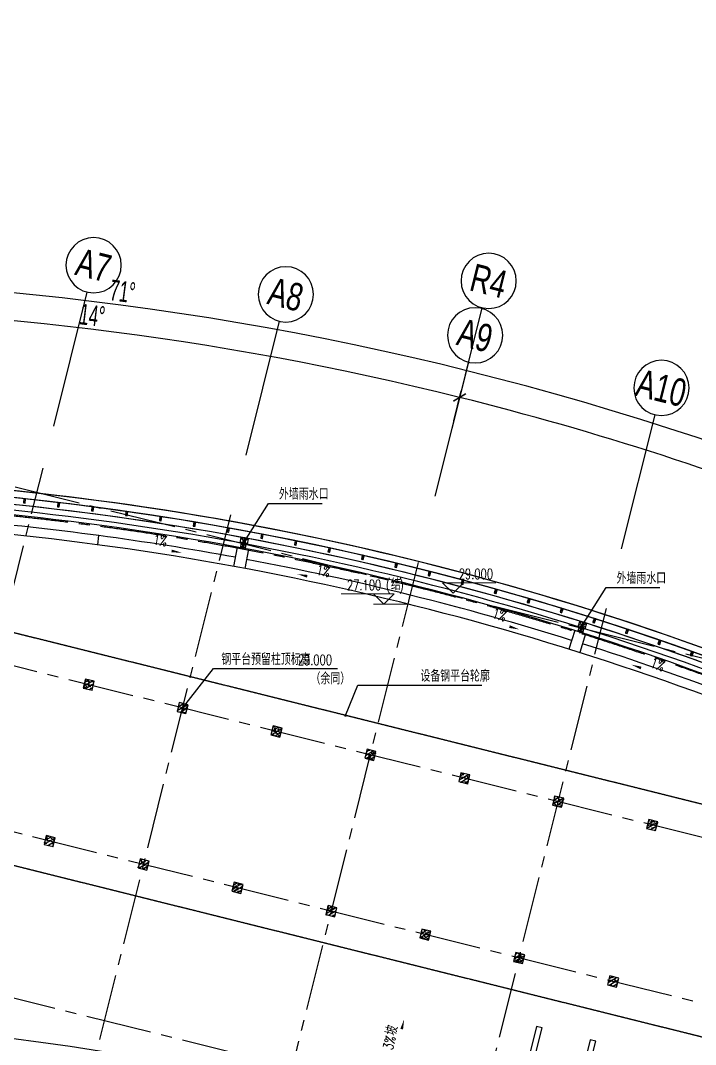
# Model space of a CAD drawing. Extents: x 138868 to 1251000, y -188972 to 132579.
# Drawn here: x 1168005 to 1197300, y 84162 to 128639 of the extents above; entities that cross this region are included whole.
import ezdxf
from ezdxf.enums import TextEntityAlignment as Align

# ---------------------------------------------------------------- set-up
doc = ezdxf.new("R2010")
doc.units = 0
doc.linetypes.add('CENTER2', pattern=[28.575000000000003, 19.05, -3.175, 3.175, -3.175])
doc.linetypes.add('DASH', pattern=[0.35, 0.25, -0.1])
doc.layers.get('0').update_dxf_attribs({"color": 8})
doc.layers.get('Defpoints').update_dxf_attribs({"color": 8})
for name, color, linetype in [('#幕墙线-平面', 8, 'Continuous'), ('#标注', 8, 'Continuous'), ('#结构边线+内凹外凸边线', 8, 'Continuous'), ('#轴线', 8, 'CENTER2'), ('A-FLOR-OVHD', 8, 'DASH'), ('A-FLOR-PIPE', 8, 'Continuous'), ('A-FLOR-SPCL', 8, 'Continuous'), ('A-FLOR-UNDR', 8, 'Continuous'), ('COLUMN', 8, 'Continuous'), ('CURTWALL', 8, 'Continuous'), ('dim', 8, 'Continuous'), ('DIM_LEAD', 8, 'Continuous'), ('DIM_SYMB', 8, 'Continuous'), ('建-填充', 8, 'Continuous'), ('数据中心轮廓线', 8, 'Continuous'), ('暖-基础', 8, 'Continuous')]:
    doc.layers.add(name, color=color, linetype=linetype)
for name, color, linetype, lineweight in [('DIM_ELEV', 8, 'Continuous', 5), ('PUB_TEXT', 8, 'Continuous', 5), ('WALL', 8, 'Continuous', 30)]:
    doc.layers.add(name, color=color, linetype=linetype, lineweight=lineweight)
doc.styles.add('_TCH_DIM', font='SIMPLEX', dxfattribs={"bigfont": 'GBCBIG'})
doc.styles.add('JHZX', font='jrs.shx', dxfattribs={"width": 0.6, "bigfont": 'jhz.shx'})
doc.dimstyles.new('JZBZ-300', dxfattribs={"dimscale": 300, "dimtxt": 3, "dimasz": 1.5, "dimexe": 1, "dimexo": 1, "dimgap": 0.5, "dimtad": 1, "dimdec": 0, "dimdsep": 46, "dimtxsty": 'JHZX', "dimblk1": 'ARCHTICK', "dimblk2": 'ARCHTICK', "dimsah": 1, "dimcen": 0, "dimclrd": 1, "dimclre": 1, "dimclrt": 2, "dimadec": 1, "dimazin": 2, "dimtfac": 1, "dimtdec": 0, "dimtix": 1, "dimtmove": 0, "dimatfit": 3, "dimfxl": 1, "dimtolj": 1, "dimlwd": -1, "dimlwe": -1, "dimarcsym": 1})

# ---------------------------------------------------------------- blocks, each defined once
blk = doc.blocks.new('ysd-w')
at = {"layer": 'A-FLOR-PIPE'}
blk.add_circle((0.0005825131665915251, 189.9997935527936), 50, dxfattribs=at)
at = {"layer": 'A-FLOR-SPCL'}
for p, q in [((-149.9994174868334, 339.9997935527936), (-35.35475654620677, 225.3551326121087)), ((-149.9994174868334, 99.99979355279356), (-42.87406377238221, 164.275005781441)), ((35.35592157253996, 225.3551326121087), (150.0005825131666, 339.9997935527936)), ((150.0005825131666, 99.99979355279356), (42.8752287987154, 164.275005781441))]:
    blk.add_line(p, q, dxfattribs=at)
at = {"layer": 'A-FLOR-SPCL', "ltscale": 0.2}
for p, q in [((-99.99941748683341, 99.99979355279356), (100.0005825131666, -100.0002064472064)), ((-99.99941748683341, -100.0002064472064), (100.0005825131666, 99.99979355279356)), ((0.0005825131665915251, -150.0002064472064), (0.0005825131665915251, 389.9997935527936))]:
    blk.add_line(p, q, dxfattribs=at)
at = {"layer": 'A-FLOR-SPCL'}
for points in [[(-149.9994174868334, 99.99979355279356), (150.0005825131666, 99.99979355279356), (150.0005825131666, 339.9997935527936), (-149.9994174868334, 339.9997935527936)], [(-99.99941748683341, -100.0002064472064), (100.0005825131666, -100.0002064472064), (100.0005825131666, 99.99979355279356), (-99.99941748683341, 99.99979355279356)]]:
    blk.add_lwpolyline(points, close=True, dxfattribs=at)
blk = doc.blocks.new('_FZH')
at = {"layer": '建-填充', "ltscale": 300}
h = blk.add_hatch(dxfattribs=at)
h.set_pattern_fill('钢筋混凝土', color=256, scale=0.1249999999999999, angle=-90.00000000000001)
h.set_pattern_definition([(315, (-0.5000000000000284, 0.5), (0.2209708691207961, 0.2209708691207959), []), (320, (-0.5000000000000284, 0.5), (-0.07844016872824407, -0.8965752282509413), [0.09374999999999993, -1.031249999999999]), (265, (-0.5000000000000284, 0.5), (0.9402401671250143, 0.1734391670162496), [0.07499999999999994, -0.8249999999999994]), (10.45139999999998, (-0.5065366750000067, 0.4252853999999786), (0.8617994275761914, -0.7231367271425267), [0.07967523749999997, -0.8764276399999996]), (316.1842, (-0.2500000000000284, 0.5), (-0.2068987679112728, -1.334051310782055), [0.1406249999999999, -1.546874999999999]), (6.635599999999983, (-0.2672416337500465, 0.3888290687499705), (1.217647338625552, -1.168328381935879), [0.1195128599999999, -1.314641249999999]), (261.1841999999999, (-0.2500000000000284, 0.5), (1.217648251156655, -1.168327431417034), [0.1124999999999999, -1.237499999999999]), (291, (-0.3125000000000284, 0.375), (-0.5032736133316734, -0.7461338151480765), [0.09374999999999993, -1.031249999999999]), (236, (-0.3125000000000284, 0.375), (0.9064375563085658, -0.3041441649019772), [0.07499999999999994, -0.8249999999999994]), (341.4514, (-0.3544395075000182, 0.3128222087499921), (0.4031631208874401, -1.050278285726862), [0.07967523749999997, -0.8764276399999996]), (307.5, (-0.5000000000000284, 0.5), (0.4161173172891392, -0.01519981914661343), [0, -0.8149999999999995, 0, -0.8374999999999995, 0, -0.8281249999999994]), (277.5, (-0.5000000000000284, 0.5), (0.49301463985295, -0.3288369218026856), [0, -0.4774999999999997, 0, -0.7962499999999995, 0, -0.3156249999999998]), (237.5, (-0.5000000000000284, 0.7787500000000023), (-0.02819358966797485, -0.6672780452155109), [0, -0.3124999999999999, 0, -0.9749999999999995, 0, -1.293749999999999]), (227.5, (-0.5000000000000284, 0.9037500000000023), (0.1251312279153969, -0.7289827116779823), [0, -0.4062499999999997, 0, -0.6474999999999995, 0, -0.9187499999999994])])
h.paths.add_polyline_path([(-0.5000000000000284, 0.5), (-0.5000000000000284, -0.5), (0.4999999999999716, -0.5), (0.4999999999999716, 0.5)])
at = {"layer": '#结构边线+内凹外凸边线'}
blk.add_lwpolyline([(-0.5000000000000284, -0.5), (0.4999999999999716, -0.5), (0.4999999999999716, 0.5), (-0.5000000000000284, 0.5)], close=True, dxfattribs=at)
blk = doc.blocks.new('A$Cfefb2203')
at = {"layer": 'A-FLOR-OVHD'}
blk.add_lwpolyline([(83851.43802464404, 40360.42113362689), (48532.67358819861, 49166.3781334589), (46161.8389160668, 39657.47978668218), (81480.60335250711, 30851.5227868302)], close=True, dxfattribs=at)
at = {"layer": 'A-FLOR-PIPE'}
for p, q in [((54017.05749949184, 52531.84143786412), (54070.41197743476, 52928.26709253783)), ((60071.09784427495, 52428.58743444149), (59915.63696937729, 51592.92829179263)), ((60562.66380044934, 52337.13848293724), (60407.20292141428, 51501.47931804595)), ((67486.35018999944, 49954.4786573312), (67583.11003235565, 50342.59917082166)), ((74861.34076019819, 48763.00151243736), (74921.35340325232, 48953.78537620354)), ((74718.17781279562, 48807.77242037922), (74463.12489931914, 47996.94371358171)), ((75195.13747221627, 48657.74081275845), (74940.08455296443, 47846.91208760085)), ((75052.12462396477, 48702.98886938312), (75112.1372670189, 48893.77273314929))]:
    blk.add_line(p, q, dxfattribs=at)
blk.add_lwpolyline([(75159.83323296043, 48878.76957238582), (74873.65743731079, 48968.78853696707), (74903.66375883785, 49064.1804688503), (75189.8395544875, 48974.16150426905)], close=True, dxfattribs=at)
for centre, radius, start, end in [((37463.8307177762, -70459.21792408207), 124499.9999994387, 79.57608139362917, 85.0932952092636), ((37463.8307177762, -70459.21792408207), 124099.9999994387, 65.37933623176635, 85.12281891300007), ((37463.8307177762, -70459.21792408207), 124499.9999994387, 72.65328115054218, 79.34671463489698), ((37463.83393369382, -70459.22372983291), 124950.000034242, 72.47195681339905, 72.60039377103068), ((37463.8307177762, -70459.21792408207), 124499.9999994387, 65.94911251234707, 72.42391441370553), ((37463.8307431729, -70459.2178925185), 102349.9999711329, 66.77949294029008, 113.305586926957)]:
    blk.add_arc(centre, radius, start, end, dxfattribs=at)
at = {"layer": 'A-FLOR-UNDR'}
blk.add_lwpolyline([(26772.2094138437, 54484.16618953721, 0.0855640180494031), (-14445.41032752953, 43692.39482826879, 0.4324632496197444), (-17915.9977596025, 33482.08569277485), (-3183.111982601695, 5773.557501043892, 0.3897332673906271), (6262.316880482715, 2444.523640903644, -0.2124371498010054), (70731.08686420321, 1525.361455424863, 0.3893999562089583), (80263.34462983883, 4576.317718363018), (95812.87711926177, 31837.55022622622, 0.4327152502067572), (92641.07748691551, 42149.09184027056, 0.09282674562449816), (48155.4518137835, 54484.16620736761, 0.09282674562449816)], format="xyb", dxfattribs=at)
blk.add_arc((37463.83079497912, -70459.21770424664), 125399.9999999449, 65.47784993402583, 85.1309940780252, dxfattribs=at)
at = {"layer": 'COLUMN'}
for points in [[(52176.62916581868, 39806.80595315015), (51788.51090341667, 39903.57470438175), (51691.74212018936, 39515.45642012131), (52079.86040758318, 39418.6876626584)], [(56251.87121617841, 38790.73399163136), (55863.75295377639, 38887.50274286297), (55766.98417054908, 38499.38445860252), (56155.10245794291, 38402.61570113961)], [(60327.1132665379, 37774.66203011276), (59938.99500413588, 37871.43078134436), (59842.22622090857, 37483.31249708391), (60230.3445083024, 37386.543739621)], [(64402.35531689529, 36758.59006859409), (64014.23705449328, 36855.35881982569), (63917.46827126597, 36467.24053556524), (64305.58655865979, 36370.47177810234)], [(68477.59736725478, 35742.51810707548), (68089.47910485277, 35839.28685830708), (67992.71032162546, 35451.16857404663), (68380.82860901929, 35354.39981658373)], [(72552.83941761404, 34726.44614555687), (72164.72115521203, 34823.21489678847), (72067.95237198472, 34435.09661252802), (72456.07065937854, 34338.32785506512)], [(76628.08146797353, 33710.37418403826), (76239.96320557152, 33807.14293526986), (76143.19442234421, 33419.02465100941), (76531.31270973803, 33322.25589354651)]]:
    blk.add_lwpolyline(points, close=True, dxfattribs=at)
at = {"layer": 'CURTWALL'}
blk.add_lwpolyline([(26746.63137244619, 54783.07380703511, 0.0855640180494031), (-14569.59511471982, 43965.48481093114, 0.4324632496197475), (-18180.88203740655, 33341.24422383832), (-3447.996260459302, 5632.716032208118, 0.3897332673906237), (6380.355394371785, 2168.721339899814, -0.2124371498010051), (70605.23343615863, 1253.036438855634, 0.3893999562089525), (80523.9340841847, 4427.680117858865), (96073.46657360788, 31688.91262572206, 0.432715250206753), (92773.08046968002, 42418.48971060605, 0.09282674562449805), (48181.02985546505, 54783.07382484124)], format="xyb", dxfattribs=at)
at = {"layer": 'DIM_ELEV'}
for p, q in [((69439.03613287187, 50433.67119228275), (68989.03613287187, 50883.67119228275)), ((68989.03613287187, 50883.67119228275), (71293.03613287187, 50883.67119228275)), ((69439.03613287187, 50433.67119228275), (69889.03613287187, 50883.67119228275)), ((66886.35024035187, 50404.47865732451), (64582.35024035187, 50404.47865732451)), ((66436.35024035187, 49954.47865732451), (65986.35024035187, 50404.47865732451)), ((66436.35024035187, 49954.47865732451), (66886.35024035187, 50404.47865732451)), ((67486.35024035187, 49954.47865732451), (65986.35024035187, 49954.47865732451))]:
    blk.add_line(p, q, dxfattribs=at)
at = {"layer": 'DIM_LEAD'}
for p, q in [((60395.22933278466, 52672.20553726872), (61434.28851590632, 54326.92903604015)), ((61434.28851590632, 54326.92903604015), (63766.75968676014, 54326.92903604015)), ((75046.7516450691, 49019.17078962654), (76085.81082819076, 50673.89428839798)), ((76085.81082819076, 50673.89428839798), (78418.28199904459, 50673.89428839798)), ((57702.8810352583, 45437.1295175422), (59040.09042310691, 47149.26612639864)), ((59040.09042310691, 47149.26612639864), (64419.09042310691, 47149.26612639864)), ((64774.20173352305, 45116.91035786073), (65309.90647657891, 46426.20327166282)), ((65309.90647657891, 46426.20327166282), (70688.90647657891, 46426.20327166282))]:
    blk.add_line(p, q, dxfattribs=at)
at = {"layer": 'DIM_LEAD', "const_width": 60}
for points in [[(60379.27577395458, 52646.79916089086, 1), (60411.18289161474, 52697.61191364657, 1)], [(75030.79808623902, 48993.76441324869, 1), (75062.70520389918, 49044.5771660044, 1)], [(57684.4151214927, 45413.48612462153, 1), (57721.34694902389, 45460.77291046287, 1)], [(64762.84120557108, 45089.14458028018, 1), (64785.56226147502, 45144.67613544129, 1)]]:
    blk.add_lwpolyline(points, format="xyb", close=True, dxfattribs=at)
at = {"layer": 'DIM_SYMB'}
for points in [[(55602.36220631353, 52513.0401548121, 0, 0, 0), (57669.46896950947, 52188.51401061012, 0, 120, 0), (57224.91421118611, 52258.30703928864, 0, 0, 0)], [(64717.0564491048, 50817.3794813698, 0, 0, 0), (62671.53800126608, 51257.94941710186, 0, 120, 0), (63111.44994747778, 51163.19985467428, 0, 0, 0)], [(70308.89142684429, 49423.17843414051, 0, 0, 0), (72321.81207275647, 48851.86585596669, 0, 120, 0), (71888.91065363283, 48974.73310677308, 0, 0, 0)], [(79152.75323447678, 46641.26819358161, 0, 0, 0), (77175.25049764733, 47325.17645830184, 0, 120, 0), (77600.534893648, 47178.09422783786, 0, 0, 0)], [(66584.63430133881, 28976.97091310762, 0, 0, 0), (67319.99628146086, 31926.34672222857, 0, 120, 0), (67211.13142844103, 31489.71364540436, 0, 0, 0)]]:
    blk.add_lwpolyline(points, format="xyseb", dxfattribs=at)
at = {"layer": 'WALL'}
for centre, radius, start, end in [((37463.83073959732, -70459.21790153219), 125150.0000005318, 65.45659060296819, 85.14939074818217), ((37463.83073959732, -70459.21790153184), 124950.0000005315, 65.43952081622989, 85.07127816795625)]:
    blk.add_arc(centre, radius, start, end, dxfattribs=at)
at = {"layer": '数据中心轮廓线'}
blk.add_lwpolyline([(29125.79191345605, 45240.78207334492), (26673.13009379781, 55077.87133607717, 0.08546788528828612), (-14693.77990191011, 44238.57479359349, 0.4324632496197444), (-18445.76631521154, 33200.40275490325), (-3712.880538316909, 5491.874563372345, 0.389733267390625), (6498.393908260856, 1892.919038896216, -0.2124371498010046), (70479.38000811404, 980.711422286462, 0.3893999562089562), (80784.5235385308, 4279.042517354712), (96334.05602795398, 31540.27502521791, 0.4327152502067543), (92905.08345244452, 42687.88758094155, 0.09273048928581991), (48254.53113462776, 55077.8713538986), (45801.86924597248, 45240.78181444324)], format="xyb", close=True, dxfattribs=at)
at = {"layer": '暖-基础'}
for points in [[(72362.5621063849, 28796.32854536269), (72605.1360379539, 28735.84807146271), (73306.70953519363, 31549.70567766298), (73064.1356036244, 31610.18615156296)], [(74691.2718494474, 28215.71599592344), (74933.8457810164, 28155.23552202346), (75635.41927825613, 30969.09312822373), (75392.8453466869, 31029.57360212371)]]:
    blk.add_lwpolyline(points, close=True, dxfattribs=at)
at = {"layer": 'A-FLOR-PIPE', "xscale": -1}
for p, rotation in [((60335.2167243727, 52481.42196287791), 349.4615183021774), ((74986.73901360855, 48828.3871227933), 342.5384331044527)]:
    blk.add_blockref('ysd-w', p, dxfattribs=dict(at, rotation=rotation))
at = {"layer": 'COLUMN', "xscale": 400.0000000000499, "yscale": 400.0000000000499, "zscale": 400.0000000000499, "rotation": 75.99999999999352}
for p in [(53627.63899711287, 46453.20150240551), (57702.88104747259, 45437.12954088673), (61778.12309783208, 44421.05757936812), (65853.36514818948, 43404.98561784945), (69928.60719854897, 42388.91365633084), (74003.84924890823, 41372.84169481223), (78079.09129926772, 40356.76973329362), (51934.18564144359, 39661.13118701486), (56009.42769180331, 38645.05922549608), (60084.66974216281, 37628.98726397747), (64159.9117925202, 36612.9153024588), (68235.15384287969, 35596.84334094019), (72310.39589323895, 34580.77137942158), (76385.63794359844, 33564.69941790297)]:
    blk.add_blockref('_FZH', p, dxfattribs=at)
at = {"layer": 'PUB_TEXT', "style": '_TCH_DIM'}
for s, p in [('外墙雨水口', (61883.4618144196, 54484.42903604015)), ('外墙雨水口', (76534.98412670405, 50831.39428839798)), ('结', (66742.35024035187, 50561.97865732451)), ('钢平台预留柱顶标高', (59384.03723161761, 47306.76612639864)), ('设备钢平台轮廓', (68023.69371062145, 46583.70327166282)), ('（余同）', (63253.94048174331, 46466.76612639864))]:
    blk.add_text(s, height=506.3829787234042, dxfattribs=at).set_placement(p)
at = {"layer": 'PUB_TEXT', "style": '_TCH_DIM', "width": 0.7058823529411765}
for s, rotation, p in [('1%', 351.077658101835, (56408.42878489918, 52545.92063104209)), ('1%', 347.84514579373, (63478.17613584851, 51245.3250491189)), ('1%', 344.1548542062627, (71113.04448341252, 49358.66241720384)), ('1%', 340.922341898156, (77974.48615565733, 47215.41846180492)), ('3%', 76.00000000000122, (66817.19390426646, 30560.75309981508))]:
    blk.add_text(s, height=446.25, rotation=rotation, dxfattribs=at).set_placement(p)
for s, p in [('29.000', (69688.03613287187, 51041.17119228275)), ('27.100', (64837.35024035187, 50561.97865732451)), ('(', (66532.35024035187, 50561.97865732451)), (')', (67110.96726162848, 50561.97865732451)), ('29.000', (62701.59042310691, 47306.76612639864))]:
    blk.add_text(s, height=446.25, dxfattribs=at).set_placement(p)
at = {"layer": 'PUB_TEXT', "style": '_TCH_DIM'}
blk.add_text('坡', height=506.3829787234042, rotation=76.00000000000122, dxfattribs=at).set_placement((66969.60469849431, 31172.03940736895))
blk = doc.blocks.new('*U3166')
blk.add_line((-8.960830237663566e-17, -20), (0, 0))
blk.add_circle((0, -24), 4)
at = {"style": 'JHZX', "width": 0.75}
blk.add_attdef('AXES', text='', height=4, dxfattribs=at).set_placement((0, -24), align=Align.MIDDLE_CENTER)
blk = doc.blocks.new('_ARCHTICK')
at = {"color": 0, "linetype": 'ByBlock', "const_width": 0.15}
blk.add_lwpolyline([(-0.5, -0.5), (0.5, 0.5)], dxfattribs=at)
blk = doc.blocks.new('*D3332')
at = {"layer": '#标注', "ltscale": 300, "transparency": 16777216}
for p, q in [((1092690.896684503, 99692.36909648817), (1091493.744198465, 101943.8854600345)), ((1245030.367629024, 79636.49725693115), (1246769.463448746, 81501.44919732248))]:
    blk.add_line(p, q, dxfattribs=at)
blk.add_arc((1154801.984498556, -17121.5975468531), 134550.0001244251, 46.99999999366515, 117.9999999999996, dxfattribs=at)
at = {"layer": 'Defpoints', "color": 0, "ltscale": 300, "transparency": 16777216}
for p in [(1199346.567425528, 109840.9271025287), (1092831.738153339, 99427.48481863044), (1244825.768120981, 79417.09114646801), (1154801.984498556, -17121.5975468531)]:
    blk.add_point(p, dxfattribs=at)
at = {"layer": '#标注', "ltscale": 300, "transparency": 16777216, "xscale": 450, "yscale": 450, "zscale": 450}
for p, rotation in [((1091634.585667301, 101679.0011821769), 207.9999999999995), ((1246564.863940703, 81282.0430868594), 316.9999999936651)]:
    blk.add_blockref('_ARCHTICK', p, dxfattribs=dict(at, rotation=rotation))
at = {"layer": '#标注', "ltscale": 300, "transparency": 16777216, "insert": (1172442.599400745, 116872.1755902027), "char_height": 900, "attachment_point": 5, "rotation": 352.4999999968323, "style": 'JHZX'}
blk.add_mtext('\\A1;71°', dxfattribs=at)
blk = doc.blocks.new('*D3333')
at = {"layer": '#标注', "ltscale": 300, "transparency": 16777216}
for p, q in [((1220351.166559073, 97798.35182484554), (1221020.035764139, 98971.00437009789)), ((1245030.367629024, 79636.49725693115), (1245951.065416574, 80623.82475547038))]:
    blk.add_line(p, q, dxfattribs=at)
blk.add_arc((1154801.984498556, -17121.59754685324), 133350.0001244259, 46.99999999366505, 60.29999991711377, dxfattribs=at)
at = {"layer": 'Defpoints', "color": 0, "ltscale": 300, "transparency": 16777216}
for p in [(1220202.528958166, 97537.76237072912), (1237935.684510997, 87142.54036943009), (1244825.768120981, 79417.09114646795), (1154801.984498556, -17121.59754685324)]:
    blk.add_point(p, dxfattribs=at)
at = {"layer": '#标注', "ltscale": 300, "transparency": 16777216, "xscale": 450, "yscale": 450, "zscale": 450}
for p, rotation in [((1220871.398163232, 98710.41491598135), 150.2999999171138), ((1245746.465908531, 80404.41864500719), 316.9999999936651)]:
    blk.add_blockref('_ARCHTICK', p, dxfattribs=dict(at, rotation=rotation))
at = {"layer": '#标注', "ltscale": 300, "transparency": 16777216, "insert": (1234196.327467788, 90763.25235255412), "char_height": 900, "attachment_point": 5, "rotation": 323.6499999553894, "style": 'JHZX'}
blk.add_mtext('\\A1;13.3°', dxfattribs=at)
blk = doc.blocks.new('*D3334')
at = {"layer": '#标注', "ltscale": 300, "transparency": 16777216}
for p, q in [((1186808.251316014, 111248.5271582598), (1187134.845875555, 112558.426390663)), ((1220351.166559073, 97798.35182484554), (1221020.035764139, 98971.00437009777))]:
    blk.add_line(p, q, dxfattribs=at)
blk.add_arc((1154801.984498556, -17121.59754685301), 133350.0001244257, 60.29999991711373, 75.99999999999893, dxfattribs=at)
at = {"layer": 'Defpoints', "color": 0, "ltscale": 300, "transparency": 16777216}
for p in [(1186735.674747334, 110957.438440377), (1210030.724529948, 104253.8893017245), (1220202.528958166, 97537.76237072906), (1154801.984498556, -17121.59754685301)]:
    blk.add_point(p, dxfattribs=at)
at = {"layer": '#标注', "ltscale": 300, "transparency": 16777216, "xscale": 450, "yscale": 450, "zscale": 450}
for p, rotation in [((1187062.269306875, 112267.3376727802), 165.9999999999989), ((1220871.398163232, 98710.4149159813), 330.2999999171137)]:
    blk.add_blockref('_ARCHTICK', p, dxfattribs=dict(at, rotation=rotation))
at = {"layer": '#标注', "ltscale": 300, "transparency": 16777216, "insert": (1204655.22114149, 107205.6212330958), "char_height": 900, "attachment_point": 5, "rotation": 338.14999995855635, "style": 'JHZX'}
blk.add_mtext('\\A1;15.7°', dxfattribs=at)
blk = doc.blocks.new('*D3335')
at = {"layer": '#标注', "ltscale": 300, "transparency": 16777216}
for p, q in [((1154801.984498556, 115178.402575583), (1154801.984498556, 116528.4025775727)), ((1186808.251316014, 111248.5271582599), (1187134.845875555, 112558.4263906632))]:
    blk.add_line(p, q, dxfattribs=at)
blk.add_arc((1154801.984498556, -17121.59754685308), 133350.0001244258, 75.99999999999905, 89.99999999999966, dxfattribs=at)
at = {"layer": 'Defpoints', "color": 0, "ltscale": 300, "transparency": 16777216}
for p in [(1154801.984498556, 114878.402575583), (1176428.410564864, 114463.0528831377), (1186735.674747334, 110957.4384403771), (1154801.984498556, -17121.59754685308)]:
    blk.add_point(p, dxfattribs=at)
at = {"layer": '#标注', "ltscale": 300, "transparency": 16777216, "xscale": 450, "yscale": 450, "zscale": 450}
for p, rotation in [((1154801.984498556, 116228.4025775728), 179.9999999999996), ((1187062.269306875, 112267.3376727804), 345.999999999999)]:
    blk.add_blockref('_ARCHTICK', p, dxfattribs=dict(at, rotation=rotation))
at = {"layer": '#标注', "ltscale": 300, "transparency": 16777216, "insert": (1171126.383062841, 115829.9595890002), "char_height": 900, "attachment_point": 5, "rotation": 352.9999999999993, "style": 'JHZX'}
blk.add_mtext('\\A1;14°', dxfattribs=at)
blk = doc.blocks.new('LZ')
at = {"layer": '#幕墙线-平面', "ltscale": 250}
for points in [[(-32.49999999988358, -9.730402962304652e-05, -0.414213562373095), (-40.00002245465294, 7.499880241084611), (-40.00051645992789, 172.4998802403279, -0.414213562373095), (-32.50053891458083, 179.9999026951264), (32.49946108506992, 180.0000973032147, -0.414213562373095), (39.99948353983928, 172.5001197580132), (39.9999775448814, 7.500119758740766, -0.4142135623730949), (32.49999999976717, 9.730400051921606e-05)], [(-32.50001796381548, 5.999902695941273, -0.4142135623730951), (-34.00002245488577, 7.499898204987403), (-34.00051645981148, 172.4998982042016, -0.4142135623730951), (-32.50052095076535, 173.9999026951555), (32.49947904876899, 174.0000973032147, -0.4142135623730951), (33.99948353983928, 172.5001017941977), (33.9999775448814, 7.500101794925286, -0.4142135623730951), (32.49998203583527, 6.000097303971415)]]:
    blk.add_lwpolyline(points, format="xyb", close=True, dxfattribs=at)

msp = doc.modelspace()

# ---------------------------------------------------------------- linework, layer by layer
at = {"layer": '#幕墙线-平面', "ltscale": 500}
msp.add_lwpolyline([(1234785.702136808, 80237.03399766423, 0.2860734634963688), (1102644.3737757, 97576.69969902467, 0.4324632496480859), (1098892.387362153, 86538.52766009257), (1113625.27313878, 58829.99946906487, 0.3897332674103929), (1123836.547583635, 55231.04394336417, -0.2739152575343032), (1203366.756405351, 44807.51845885115, 0.3893999561442285), (1214154.284565133, 45646.6890394357), (1235558.200471956, 68599.57872991194, 0.4327152502695922)], format="xyb", close=True, dxfattribs=at)
msp.add_lwpolyline([(1102644.373900306, 97576.69966680114, 0.4324632496197469), (1098892.387487005, 86538.52762810932), (1113625.273263899, 58829.99943657988, 0.3897332673906265), (1123836.547710476, 55231.04391210387, -0.2124371498010051), (1187817.53381033, 54318.83629549388, 0.3893999562089555), (1198122.677340747, 57617.16739056236), (1213672.20983017, 84878.39989842544, 0.4327152502067482), (1210243.23725466, 96026.01245414908, 0.2242489846275923), (1102644.373900305, 97576.69966680091)], format="xyb", dxfattribs=at)
at = {"layer": '#幕墙线-平面'}
msp.add_lwpolyline([(1234595.264713613, 80005.22893333831, 0.2860734634963688), (1102768.55856289, 97303.60971636232, 0.432463249648085), (1099157.271639953, 86679.36912903795), (1113890.157416638, 58970.84093790059, 0.3897332674103919), (1123718.509069782, 55506.8462443829, -0.2739152575343032), (1203551.882601063, 45043.58686347376, 0.3893999561442295), (1213934.878454557, 45851.28854735848), (1235338.79436147, 68804.17823793064, 0.4327152502695888), (1234595.264720542, 80005.2289276463)], format="xyb", dxfattribs=at)
at = {"layer": '#幕墙线-平面', "ltscale": 300}
msp.add_lwpolyline([(1102768.558687574, 97303.60968417418, 0.432463249619747), (1099157.27176481, 86679.36909704446), (1113890.157541757, 58970.84090541583, 0.3897332673906247), (1123718.509196587, 55506.84621310746, -0.2124371498010051), (1187943.387238374, 54591.16131206322, 0.3893999562089572), (1197862.087886401, 57765.80499106646), (1213411.620375824, 85027.03749892954, 0.4327152502067479), (1210111.234271896, 95756.61458381359, 0.2242489846275924)], format="xyb", close=True, dxfattribs=at)
at = {"layer": '#轴线', "ltscale": 150}
for p, q in [((1157080.617890957, 61461.40198159701), (1168983.175158283, 109199.9517297034)), ((1216294.955880794, 96270.12496457488), (1165712.662036935, 108881.7072678914)), ((1165231.101991675, 59429.25805855973), (1177133.659259001, 107167.8078066662)), ((1171102.952746826, 48258.01495860034), (1185284.14335972, 105135.6638836287)), ((1181532.070193112, 55364.97021248558), (1193434.627460437, 103103.5199605919)), ((1214468.445569017, 88944.3922311911), (1163886.151725157, 101555.9745345077)), ((1221212.887465199, 80048.5183661987), (1162192.69840167, 94763.9042328361)), ((1211081.538976304, 75360.2518455938), (1160499.245132473, 87971.83414890448))]:
    msp.add_line(p, q, dxfattribs=at)
msp.add_arc((1154801.984520236, -17121.59760284243), 124899.9999998406, 45.62366798156813, 118.9562780656252, dxfattribs=at)
at = {"layer": 'dim', "ltscale": 300}
for points in [[(1146463.945715672, 98578.4023309304), (1144011.283896014, 108415.4915936626, 0.08546788528828636), (1102644.373900306, 97576.19505117892, 0.4324632496197455), (1098892.387487005, 86538.02301248722), (1113625.273263899, 58829.49482095783, 0.3897332673906265), (1123836.547710476, 55230.53929648176, -0.2124371498010051), (1187817.53381033, 54318.33167987183, 0.3893999562089553), (1198122.677340747, 57616.66277494014), (1213672.20983017, 84877.8952828034, 0.4327152502067507), (1210243.23725466, 96025.50783852703, 0.09273048928582212), (1165592.684936844, 108415.4916114839), (1163140.023048188, 98578.40207202872)], [(1146229.560026812, 98278.40233456931), (1143782.149793739, 108094.4286339566, 0.08495546336409823), (1102768.558687496, 97303.10506851663, 0.4324632496197475), (1099157.271764809, 86678.86448142375), (1113890.157541757, 58970.3362897936, 0.3897332673906237), (1123718.509196588, 55506.3415974853, -0.212437149801005), (1187943.387238374, 54590.65669644106, 0.3893999562089543), (1197862.087886401, 57765.30037544435), (1213411.620375824, 85026.53288330755, 0.4327152502067534), (1210111.234271896, 95756.10996819154, 0.09221741090204245), (1165821.819039059, 108094.4286515407), (1163374.408735233, 98278.40206838981)]]:
    msp.add_lwpolyline(points, format="xyb", close=True, dxfattribs=at)

# ---------------------------------------------------------------- block references
at = {"layer": '#幕墙线-平面', "ltscale": 300}
for p, xscale, rotation in [((1168188.623534781, 107864.0576575355), -1, 173.8865935770262), ((1169669.366455414, 107696.5777987773), -1, 173.2073432319924), ((1171148.019868809, 107511.5556834893), -1, 172.5280928869586), ((1172624.375960503, 107309.017315245), -1, 171.8488425419246), ((1174098.227238902, 107088.9911594049), -0.9999999999999998, 171.1695921968908), ((1175569.366564448, 106851.5081391165), -1, 170.4903418518568), ((1177037.587178728, 106596.601630969), -0.9999999999999998, 169.811091506823), ((1178502.682733534, 106324.3074603009), -1, 169.131841161789), ((1179964.447319864, 106034.6638961665), -0.9999999999999996, 168.4525908167552), ((1181422.675496859, 105727.7116459568), -0.9999999999999996, 167.7733404717212), ((1182877.16232068, 105403.493849678), -1, 167.0940901266873), ((1184327.703373307, 105062.0560738893), -0.9999999999999997, 166.4148397816535), ((1185774.094791273, 104703.446305298), -1, 165.7355894366195), ((1187216.13329431, 104327.714944016), -0.9999999999999998, 165.0563390915856), ((1188653.616213925, 103934.9147964758), -1, 164.3770887465517), ((1190086.341521879, 103525.1010680099), -0.9999999999999997, 163.6978384015179), ((1191514.107858584, 103098.3313550905), -1, 163.0185880564839), ((1192936.714561399, 102654.6656372361), -0.9999999999999996, 162.3393377114501), ((1194353.961692834, 102194.1662685815), -0.9999999999999997, 161.6600873664162), ((1195765.65006865, 101716.8979691139), -0.9999999999999998, 160.9808370213824), ((1197171.581285854, 101222.9278155775), -1, 160.3015866763484)]:
    msp.add_blockref('LZ', p, dxfattribs=dict(at, xscale=xscale, rotation=rotation))
at = {"layer": '#标注'}
ref = msp.add_blockref('*U3166', (1169437.632451075, 111023.4258804484), dxfattribs=dict(at, xscale=-300.0000000000002, yscale=300.0000000000001, zscale=300.0000000000001, rotation=166.0000000000068))
ref.add_attrib('AXES', 'A7', dxfattribs={"layer": '0', "height": 1200, "rotation": 346.0000000000068, "style": 'JHZX', "width": 0.7500000000000001}).set_placement((1171179.470099391, 118009.5551096358), align=Align.MIDDLE_CENTER)
ref = msp.add_blockref('*U3166', (1186582.172848306, 110341.7759504903), dxfattribs=dict(at, xscale=-300.0000000000002, yscale=300.0000000000002, zscale=300.0000000000001, rotation=166.0000000000068))
ref.add_attrib('AXES', 'R4', dxfattribs={"layer": '0', "height": 1200.000000000001, "rotation": 346.0000000000069, "style": 'JHZX', "width": 0.75}).set_placement((1188324.010496622, 117327.9051796777), align=Align.MIDDLE_CENTER)
ref = msp.add_blockref('*U3166', (1177779.009664649, 109756.9124147999), dxfattribs=dict(at, xscale=-300.0000000000002, yscale=300.0000000000001, zscale=300.0000000000001, rotation=166.0000000000068))
ref.add_attrib('AXES', 'A8', dxfattribs={"layer": '0', "height": 1200, "rotation": 346.0000000000068, "style": 'JHZX', "width": 0.7500000000000001}).set_placement((1179520.847312966, 116743.0416439873), align=Align.MIDDLE_CENTER)
ref = msp.add_blockref('*U3166', (1185993.332172683, 107979.3153051678), dxfattribs=dict(at, xscale=-300.0000000000002, yscale=300.0000000000001, zscale=300.0000000000001, rotation=166.0000000000068))
ref.add_attrib('AXES', 'A9', dxfattribs={"layer": '0', "height": 1200, "rotation": 346.0000000000068, "style": 'JHZX', "width": 0.7500000000000001}).set_placement((1187735.169821, 114965.4445343552), align=Align.MIDDLE_CENTER)
ref = msp.add_blockref('*U3166', (1194080.292126424, 105693.8849980996), dxfattribs=dict(at, xscale=-300.0000000000002, yscale=300.0000000000001, zscale=300.0000000000001, rotation=166.0000000000068))
ref.add_attrib('AXES', 'A10', dxfattribs={"layer": '0', "height": 1200, "rotation": 346.0000000000068, "style": 'JHZX', "width": 0.7500000000000001}).set_placement((1195822.129774741, 112680.014227287), align=Align.MIDDLE_CENTER)
at = {"layer": 'dim', "ltscale": 300}
msp.add_blockref('A$Cfefb2203', (1117338.153827393, 53337.62028965808), dxfattribs=at)

# ---------------------------------------------------------------- dimensions: what is measured, and where the dimension line sits
at = {"layer": '#标注', "ltscale": 300}
for base, center, p1, p2, picture, middle in [((1199346.567425528, 109840.9271025287), (1154801.984498556, -17121.59754685307), (1244825.768120981, 79417.09114646801), (1092831.738153339, 99427.48481863044), '*D3332', (1172442.599400745, 116872.1755902026)), ((1176428.410564864, 114463.0528831377), (1154801.984498556, -17121.59754685307), (1186735.674747334, 110957.4384403771), (1154801.984498557, 114878.402575583), '*D3335', (1171126.383062841, 115829.9595890002)), ((1210030.724529948, 104253.8893017245), (1154801.984498556, -17121.59754685307), (1220202.528958166, 97537.76237072906), (1186735.674747334, 110957.4384403771), '*D3334', (1204655.22114149, 107205.6212330957)), ((1237935.684510997, 87142.54036943009), (1154801.984498556, -17121.59754685318), (1244825.768120981, 79417.09114646801), (1220202.528958166, 97537.76237072906), '*D3333', (1234196.327467788, 90763.25235255412))]:
    dim = msp.add_angular_dim_3p(base=base, center=center, p1=p1, p2=p2, dimstyle='JZBZ-300', override={"dimclrd": 256, "dimclre": 256, "dimclrt": 256}, dxfattribs=at)
    dim.commit()
    dim.dimension.update_dxf_attribs({"geometry": picture, "text_midpoint": middle})

doc.saveas('drawing.dxf')
